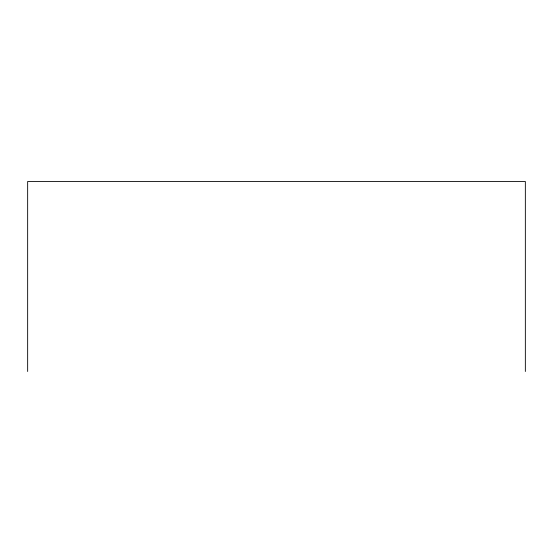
<?xml version="1.0" encoding="UTF-8"?>
<svg xmlns="http://www.w3.org/2000/svg" width="553" height="553" viewBox="0 0 553 553"><rect width="100%" height="100%" fill="white"/><g stroke="black" fill="none" stroke-linecap="round" stroke-linejoin="round"><path stroke-width="0.83" d="M525.35 371.498L525.35 181.502L27.65 181.502L27.65 371.498"/></g></svg>
